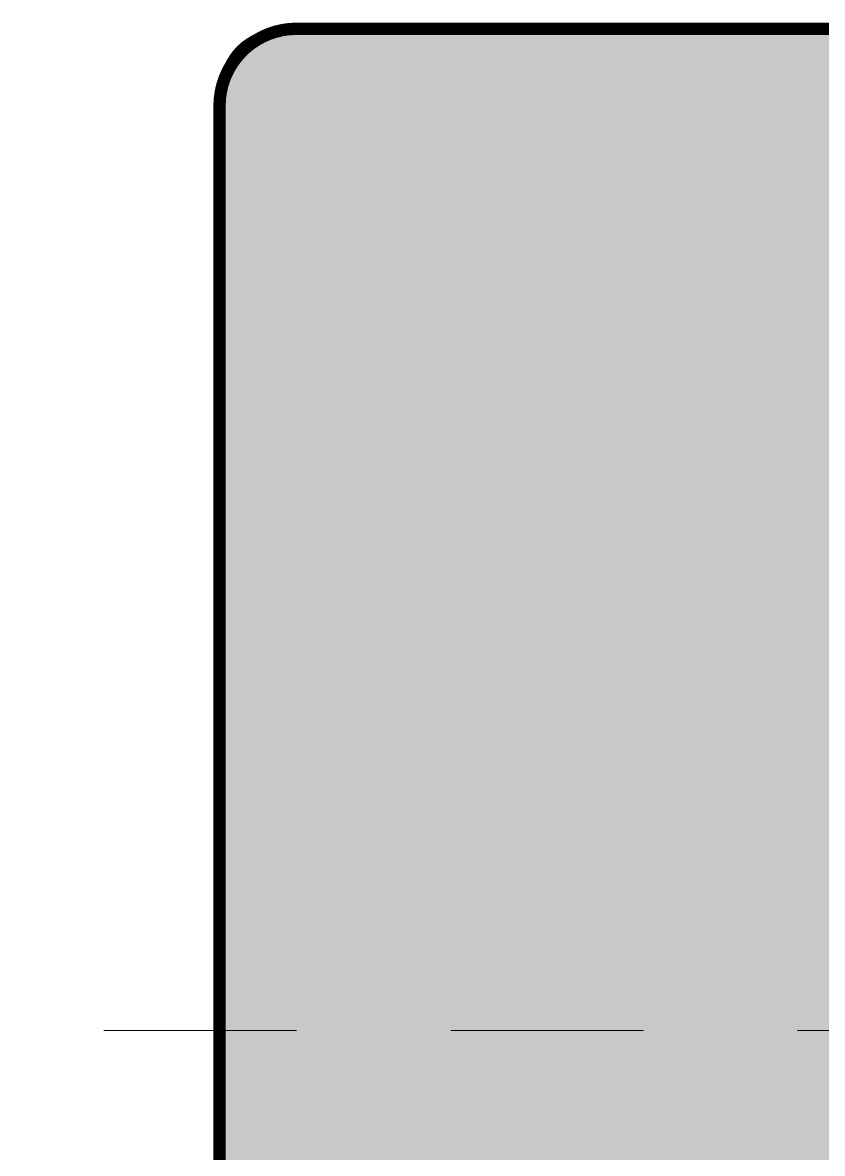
# Model space of a CAD drawing. Header units: metres. Extents: x 8 to 2416, y -346 to 476.
# Drawn here: x 221.734 to 222.253, y -112.731 to -111.997 of the extents above; entities that cross this region are included whole.
import ezdxf

# ---------------------------------------------------------------- set-up
doc = ezdxf.new("R2010")
doc.units = ezdxf.units.M
doc.linetypes.add('0', pattern=[0])
doc.linetypes.add('HIDDEN2', pattern=[0.1875, 0.125, -0.0625])
doc.layers.get('0').update_dxf_attribs({"color": 250, "linetype": '0', "lineweight": 20})
for name, color, linetype, lineweight in [('A-WALL', 250, 'Continuous', 20), ('baños', 140, 'Continuous', 0), ('PLAFON', 253, 'Continuous', 5)]:
    doc.layers.add(name, color=color, linetype=linetype, lineweight=lineweight)
doc.layers.add('Techos 1', color=7, linetype='HIDDEN2', lineweight=9, true_color=0x42391a)
doc.styles.get("Standard").update_dxf_attribs({"font": 'arial.ttf', "height": 0.1875})

# ---------------------------------------------------------------- blocks, each defined once
blk = doc.blocks.new('PL BASE 2N NASAS 09')
at = {"layer": 'A-WALL'}
for p, q in [((171.93755, -21.56171), (173.90755, -21.56171)), ((171.89755, -21.60171), (171.89755, -22.62081))]:
    blk.add_line(p, q, dxfattribs=at)
blk.add_arc((171.93755, -21.60171), 0.04, 90, 180, dxfattribs=at)
at = {"layer": 'Techos 1'}
blk.add_line((163.94755, -22.21177), (176.09755, -22.21177), dxfattribs=at)
at = {"layer": 'baños', "linetype": 'Continuous', "flags": 8}
for tag, p in [('MODELNUMBER', (167.1329, -5.63062, 0)), ('TRADENAME', (167.1329, -5.63066, 0)), ('PRODUCT', (167.1329, -5.6307, 0)), ('MATERIAL', (167.1329, -5.63074, 0)), ('MODELNUMBER', (168.30765, -5.63062, 0)), ('TRADENAME', (168.30765, -5.63066, 0)), ('PRODUCT', (168.30765, -5.6307, 0)), ('MATERIAL', (168.30765, -5.63074, 0))]:
    blk.add_attdef(tag, p, '', height=0.0000254, rotation=180.00008, dxfattribs=at)
blk = doc.blocks.new('PL MUEBLES 2N NASAS 09')
blk.add_blockref('PL BASE 2N NASAS 09', (49.91428, 62.71701))

msp = doc.modelspace()

# ---------------------------------------------------------------- hatches: boundary and pattern name
at = {"layer": 'PLAFON', "transparency": 33554477}
h = msp.add_hatch(color=256, dxfattribs=at)
h.dxf.hatch_style = 1
edge = h.paths.add_edge_path()
edge.add_arc((221.91182, -112.05071), 0.05, 90, 180)
edge.add_line((221.86182, -112.05071), (221.86182, -113.09981))
edge.add_line((221.86182, -113.09981), (222.01182, -113.09981))
edge.add_line((222.01182, -113.09981), (222.01182, -115.45074))
edge.add_line((222.01182, -115.45074), (223.91182, -115.45074))
edge.add_line((223.91182, -115.45074), (223.913, -112.05903))
edge.add_arc((223.85419, -112.05903), 0.05881, 360, 442.53651)
edge.add_line((223.86182, -112.00071), (221.91182, -112.00071))

# ---------------------------------------------------------------- linework, layer by layer
at = {"layer": 'PLAFON', "const_width": 0.008}
msp.add_lwpolyline([(221.91182, -112.00071, 0.414214), (221.86182, -112.05071), (221.86182, -113.09981), (222.01182, -113.09981), (222.01182, -115.45074), (223.91182, -115.45074), (223.913, -112.05903, 0.376555), (223.86182, -112.00071), (221.91182, -112.00071)], format="xyb", dxfattribs=at)

# ---------------------------------------------------------------- block references
msp.add_blockref('PL MUEBLES 2N NASAS 09', (0.05, -153.15602))

doc.saveas('drawing.dxf')
